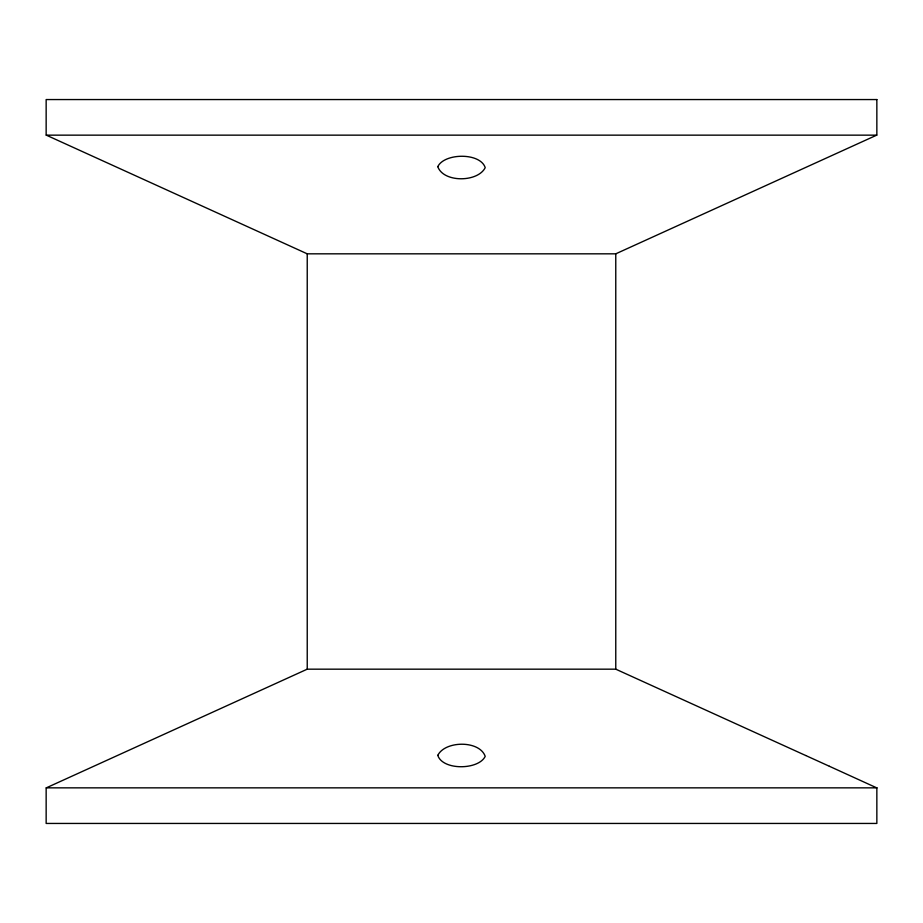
<?xml version="1.0" encoding="UTF-8"?>
<svg xmlns="http://www.w3.org/2000/svg" width="923" height="923" viewBox="0 0 923 923"><rect width="100%" height="100%" fill="white"/><g stroke="black" fill="none" stroke-linecap="round" stroke-linejoin="round"><path stroke-width="1.38" d="M876.7 135.15L615.768 253.825L307.232 253.825L46.3 135.15M46.3 787.85L307.232 669.175L615.768 669.175L805.652 755.487M829.315 766.24L805.791 755.545M829.385 766.275L876.7 787.85M615.768 253.825L615.768 669.175M307.232 253.825L307.232 669.175M437.79 166.648C443.467 182.869 477.86 182.419 485.21 167.651C480.306 152.387 444.413 152.906 437.79 166.648M437.79 755.349C442.694 770.613 478.587 770.094 485.21 756.352C479.533 740.131 445.14 740.581 437.79 755.349M876.85 99.557L46.15 99.557L46.15 135.15L876.85 135.15L876.85 99.557M876.85 787.85L46.15 787.85L46.15 823.443L876.85 823.443L876.85 787.85"/></g></svg>
